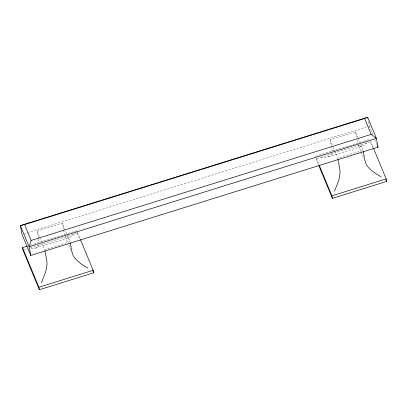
<?xml version="1.0" encoding="UTF-8"?>
<svg xmlns="http://www.w3.org/2000/svg" width="407" height="407" viewBox="0 0 407 407"><rect width="100%" height="100%" fill="white"/><g stroke="black" fill="none" stroke-linecap="round" stroke-linejoin="round"><path stroke-width="0.31" stroke-dasharray="2.04 1.53" d="M39.082 244.938L37.739 246.912L35.231 248.224L29.853 248.713M332.102 153.541L330.754 155.515L328.251 156.827L324.73 157.402L320.395 157.204M73.947 234.076L71.256 236.467L68.834 237.744L35.231 248.224M366.961 142.679L364.27 145.065L361.854 146.347L328.251 156.827M24.445 233.593L26.872 232.835M27.478 232.646L369.302 126.022L368.411 121.347M38.395 238.268L37.037 231.151L62.363 223.255L70.014 241.733L44.694 249.633L42.303 243.859M332.204 151.022L330.057 139.754L355.377 131.858L357.768 137.632M30.332 245.192L76.755 230.713M315.506 156.242L369.169 139.504M22.97 250.142L27.188 248.825M30.204 247.888L77.233 233.216L76.943 231.715M361.854 146.347L359.849 146.439L358.379 145.345L356.959 140.156M68.834 237.744L66.834 237.841L65.364 236.742L67.771 242.552M369.302 126.022L372.7 134.234M374.888 139.515L377.075 144.795M370.492 141.061L373.387 148.051M372.904 148.224L370.248 141.819L315.985 158.745L318.396 164.57M358.007 138.207L359.681 142.252M360.638 144.561L363.034 150.336L337.708 158.231L333.165 147.263M358.379 145.345L363.675 158.13M330.057 139.754L332.926 146.683M316.234 157.987L319.129 164.977M77.478 232.463L80.128 238.868M77.233 233.216L79.645 239.041M68.732 244.877L70.655 249.527M37.037 231.151L39.428 236.925M39.667 237.505L41.341 241.549M355.377 131.858L356.507 137.785M62.363 223.255L63.492 229.182M63.604 229.777L64.51 234.518M38.507 238.863L39.184 242.419"/><path stroke-width="0.61" d="M24.583 224.593L364.626 118.523L371.189 134.361L376.378 138.38L29.095 246.703L20.35 225.585L24.583 224.593L31.146 240.43L29.095 246.703L30.769 255.464L378.047 147.141L376.378 138.38L367.628 117.262L20.35 225.585L22.019 234.346L30.769 255.464M41.453 282.58L45.391 272.746L46.53 268.147L47.024 264.118L46.841 260.897L44.918 250.819M334.473 191.183L338.405 181.349L339.55 176.745L340.043 172.721L339.855 169.5L337.937 159.417M364.626 118.523L367.628 117.262L367.852 118.427M31.146 240.43L371.189 134.361M80.372 239.448L93.157 270.309L93.63 272.812L39.372 289.738L22.97 250.142L22.492 247.639L27.315 246.133M39.372 289.738L38.894 287.235L93.157 270.309M386.172 178.912L386.65 181.415L332.387 198.341L331.909 195.838L386.172 178.912L373.631 148.631M381.038 176.658C376.495 174.282 372.176 171.418 368.645 167.674C364.377 163.385 364.56 157.026 363.258 151.521M88.019 268.055C83.476 265.679 79.162 262.815 75.626 259.071C71.362 254.782 71.54 248.423 70.243 242.918M377.564 145.965L378.047 147.141M385.928 179.67L386.65 181.415M319.368 165.557L331.909 195.838M318.879 165.73L332.387 198.341M92.908 271.067L93.63 272.812M22.492 247.639L38.894 287.235"/></g></svg>
